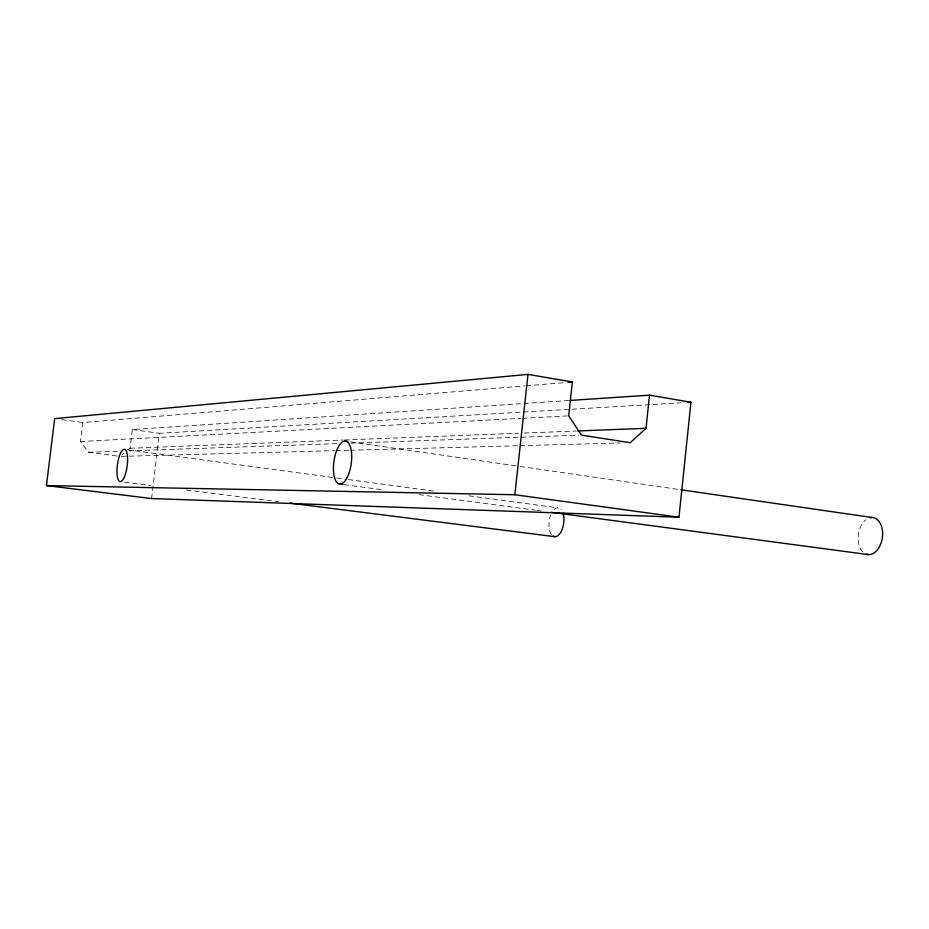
<?xml version="1.0" encoding="UTF-8"?>
<svg xmlns="http://www.w3.org/2000/svg" width="929" height="929" viewBox="0 0 929 929"><rect width="100%" height="100%" fill="white"/><g stroke="black" fill="none" stroke-linecap="round" stroke-linejoin="round"><path stroke-width="0.7" stroke-dasharray="4.64 3.48" d="M128.039 449.891L130.095 448.254L132.348 429.512L522.388 403.604M151.59 498.548L159.382 433.309L680.818 402.838M117.008 456.046L88.569 452.26L80.44 441.53L82.739 422.556L524.699 385.918M121.908 454.792L123.952 453.155M526.139 385.802L563.694 382.69M523.84 403.511L568.618 400.527M80.44 441.53L520.89 418.364M522.342 418.294L567.247 415.925M130.095 448.254L343.126 440.021M344.578 439.963L518.487 433.251M524.281 433.019L576.456 431.01M88.569 452.26L119.017 451.204M129.166 450.855L337.912 443.586M350.965 443.133L578.558 435.202M121.304 456.383L334.428 450.658M335.88 450.623L348.921 450.275M350.372 450.24L518.556 445.723M519.996 445.676L620.038 442.994M124.602 482.163L150.51 485.449M186.474 490.001L278.561 501.672M344.334 484.683L384.536 490.047M419.002 494.646L535.301 510.172M536.741 510.358L541.05 510.938M127.052 449.706L335.311 477.796M336.751 477.994L346.807 479.352M348.247 479.55L434.424 491.174M468.89 495.819L557.946 507.838M61.674 419.606L82.739 422.556M132.348 429.512L159.382 433.309M350.686 441.89L518.742 466.265M520.182 466.463L681.062 489.792M862.658 551.791A18.673 12.1 -82.1 0 1 865.828 519.787M554.09 509.649A14.516 7.304 -82.6 0 1 561.418 509.893M551.396 534.547A14.516 7.304 -82.6 0 1 550.862 514.805"/><path stroke-width="1.39" d="M649.522 395.162L646.015 428.315L630.187 442.727L581.461 435.097L568.699 415.855L572.357 381.97L527.986 374.387L54.648 418.619L46.45 485.577L151.59 498.548L678.948 517.209L690.955 402.245L649.522 395.162L570.069 400.434M46.45 485.577L514.852 494.739L527.986 374.387M568.025 382.33L572.357 381.97M688.064 402.408L690.955 402.245M577.908 430.951L646.015 428.315M290.08 503.135L554.834 536.683M340.026 484.114L342.894 484.497M551.094 512.274L868.429 554.613M514.852 494.739L678.948 517.209M344.938 441.054L347.806 441.472M681.062 489.792L872.11 517.499M869.974 517.72A18.673 12.1 -82.1 0 1 882.492 536.602A18.673 12.1 -82.1 0 1 866.362 554.218M563.032 513.18A14.516 7.304 -82.6 0 1 561.766 530.296A14.516 7.304 -82.6 0 1 552.999 536.079M347.132 477.576A21.704 8.721 -82.1 0 0 347.144 441.705A21.704 8.721 -82.1 0 0 333.418 468.471A21.704 8.721 -82.1 0 0 347.132 477.576M124.44 476.751A16.281 4.912 -82.4 0 0 125.403 449.81A16.281 4.912 -82.4 0 0 116.973 469.819A16.281 4.912 -82.4 0 0 124.44 476.751"/></g></svg>
